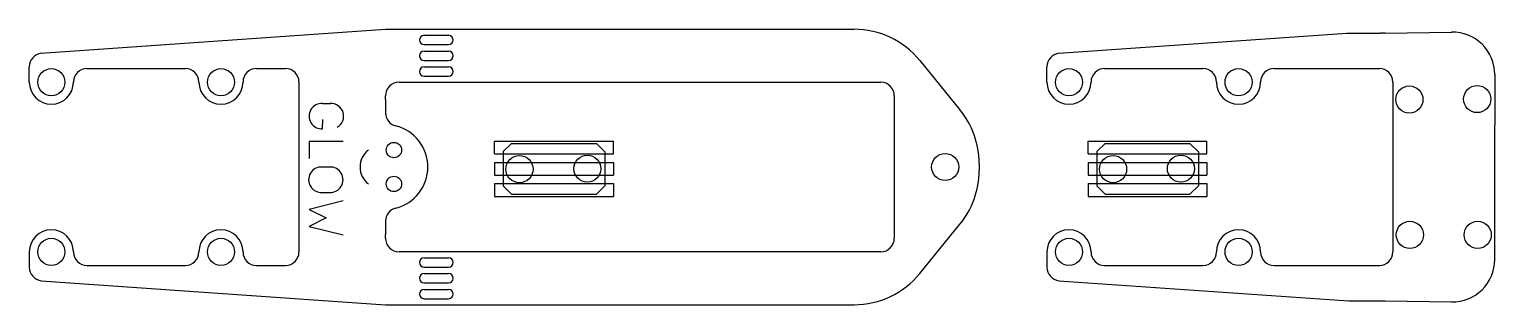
# Model space of a CAD drawing. Extents: x 8 to 181, y 4 to 36.
import ezdxf

# ---------------------------------------------------------------- set-up
doc = ezdxf.new("R2010")
doc.units = 0
doc.layers.add('LAYER_1', color=7, linetype='CONTINUOUS')

msp = doc.modelspace()

# ---------------------------------------------------------------- linework, layer by layer
at = {"layer": 'LAYER_1'}
for p, q in [((9.41, 33.41), (50, 36.24)), ((50, 36.24), (105.26, 36.24)), ((54.55, 35.53), (57.45, 35.53)), ((129.41, 33.41), (163.35, 35.77)), ((163.35, 35.77), (167.35, 35.77)), ((167.89, 35.8), (175.72, 35.92)), ((54.55, 34.43), (57.45, 34.43)), ((54.55, 33.67), (57.45, 33.67)), ((8, 30), (8, 31.82)), ((14.8, 31.62), (26.4, 31.62)), ((34.8, 31.62), (38.2, 31.62)), ((54.55, 32.57), (57.45, 32.57)), ((54.55, 31.81), (57.45, 31.81)), ((113, 32.57), (117.74, 26.76)), ((128, 30), (128, 31.82)), ((134.8, 31.62), (146.4, 31.62)), ((154.8, 31.62), (158.2, 31.62)), ((158.2, 31.62), (163.2, 31.62)), ((163.2, 31.62), (167.2, 31.62)), ((13.2, 30), (13.2, 30.02)), ((28, 30), (28, 30.02)), ((33.2, 30), (33.2, 30.02)), ((39.8, 30.02), (39.8, 9.98)), ((51.6, 30), (108.4, 30)), ((54.55, 30.71), (57.45, 30.71)), ((133.2, 30), (133.2, 30.02)), ((148, 30), (148, 30.02)), ((153.2, 30), (153.2, 30.02)), ((168.8, 30.02), (168.8, 9.98)), ((180.8, 30.92), (180.8, 24.92)), ((50, 27.98), (50, 28.4)), ((50, 27.98), (50, 26.4)), ((110, 28.4), (110, 11.6)), ((42.58, 27.5), (43.5, 27.5)), ((42.58, 24.5), (42.6, 25.6)), ((180.8, 15.08), (180.8, 24.92)), ((45, 23), (41, 23)), ((41, 23), (41, 22)), ((62.87, 21.54), (62.87, 23.04)), ((62.87, 23.04), (76.87, 23.04)), ((63.87, 21.81), (64.87, 22.79)), ((64.87, 22.79), (74.87, 22.79)), ((74.87, 22.79), (75.87, 21.79)), ((76.87, 21.54), (76.87, 23.04)), ((132.87, 21.54), (132.87, 23.04)), ((132.87, 23.04), (146.87, 23.04)), ((133.87, 21.81), (134.87, 22.79)), ((134.87, 22.79), (144.87, 22.79)), ((144.87, 22.79), (145.87, 21.79)), ((146.87, 21.54), (146.87, 23.04)), ((41, 22), (41, 21)), ((62.87, 21.54), (76.87, 21.54)), ((63.87, 21.81), (63.87, 17.79)), ((75.87, 21.79), (75.87, 17.79)), ((132.87, 21.54), (146.87, 21.54)), ((133.87, 21.81), (133.87, 17.79)), ((145.87, 21.79), (145.87, 17.79)), ((42.5, 20), (43.42, 20)), ((62.87, 20.54), (62.87, 19.04)), ((62.87, 20.54), (76.87, 20.54)), ((62.87, 19.04), (76.87, 19.04)), ((76.87, 20.54), (76.87, 19.04)), ((120, 20.43), (120, 19.57)), ((132.87, 20.54), (132.87, 19.04)), ((132.87, 20.54), (146.87, 20.54)), ((132.87, 19.04), (146.87, 19.04)), ((146.87, 20.54), (146.87, 19.04)), ((62.87, 18.04), (62.87, 16.54)), ((62.87, 18.04), (76.87, 18.04)), ((63.87, 17.79), (64.87, 16.79)), ((74.87, 16.79), (75.87, 17.79)), ((76.87, 18.04), (76.87, 16.54)), ((132.87, 18.04), (132.87, 16.54)), ((132.87, 18.04), (146.87, 18.04)), ((133.87, 17.79), (134.87, 16.79)), ((144.87, 16.79), (145.87, 17.79)), ((146.87, 18.04), (146.87, 16.54)), ((45, 16), (41, 15)), ((42.5, 17), (43.42, 17)), ((62.87, 16.54), (76.87, 16.54)), ((64.87, 16.79), (74.87, 16.79)), ((132.87, 16.54), (146.87, 16.54)), ((134.87, 16.79), (144.87, 16.79)), ((41, 15), (43, 14)), ((43, 14), (41, 13)), ((180.8, 9.08), (180.8, 15.08)), ((41, 13), (45, 12)), ((50, 13.6), (50, 12.02)), ((113, 7.43), (117.74, 13.24)), ((50, 11.6), (50, 12.02)), ((8, 10), (8, 8.18)), ((13.2, 10), (13.2, 9.98)), ((28, 10), (28, 9.98)), ((33.2, 10), (33.2, 9.98)), ((108.4, 10), (51.6, 10)), ((54.55, 9.29), (57.45, 9.29)), ((128, 10), (128, 8.18)), ((133.2, 10), (133.2, 9.98)), ((148, 10), (148, 9.98)), ((153.2, 10), (153.2, 9.98)), ((14.8, 8.38), (26.4, 8.38)), ((34.8, 8.38), (38.2, 8.38)), ((54.55, 8.19), (57.45, 8.19)), ((54.55, 7.43), (57.45, 7.43)), ((134.8, 8.38), (146.4, 8.38)), ((154.8, 8.38), (158.2, 8.38)), ((158.2, 8.38), (163.2, 8.38)), ((163.2, 8.38), (167.2, 8.38)), ((9.41, 6.59), (50, 3.76)), ((54.55, 6.33), (57.45, 6.33)), ((54.55, 5.57), (57.45, 5.57)), ((129.41, 6.59), (163.62, 4.21)), ((50, 3.76), (105.26, 3.76)), ((54.55, 4.47), (57.45, 4.47)), ((163.62, 4.21), (167.89, 4.2)), ((167.89, 4.2), (175.72, 4.08))]:
    msp.add_line(p, q, dxfattribs=at)
for centre, radius in [((10.6, 30), 1.6), ((30.6, 30), 1.6), ((130.6, 30), 1.6), ((150.6, 30), 1.6), ((170.74, 27.96), 1.6), ((178.74, 28.01), 1.6), ((51, 22), 0.905), ((65.8, 19.75), 1.6), ((73.8, 19.8), 1.6), ((116, 20), 1.6), ((135.8, 19.75), 1.6), ((143.8, 19.8), 1.6), ((51, 18), 0.905), ((170.8, 12), 1.6), ((178.8, 12), 1.6), ((10.6, 9.99), 1.6), ((30.6, 9.99), 1.6), ((130.6, 9.99), 1.6), ((150.6, 9.99), 1.6)]:
    msp.add_circle(centre, radius, dxfattribs=at)
for centre, radius, start, end in [((54.55, 34.98), 0.55, 90, 180), ((54.55, 34.98), 0.55, 180, 270), ((57.45, 34.98), 0.55, 0, 90), ((57.45, 34.98), 0.55, 270, 0), ((105.26, 26.24), 10, 39.252, 90), ((168.05, 25.8), 10, 90.8983, 93.9913), ((175.8, 30.92), 5, 0, 90.8983), ((9.6, 31.82), 1.6, 96.789, 180), ((54.55, 33.12), 0.55, 90, 180), ((54.55, 33.12), 0.55, 180, 270), ((57.45, 33.12), 0.55, 0, 90), ((57.45, 33.12), 0.55, 270, 0), ((129.6, 31.82), 1.6, 96.789, 180), ((14.8, 30.02), 1.6, 90, 180), ((26.4, 30.02), 1.6, 0, 90), ((34.8, 30.02), 1.6, 90, 180), ((38.2, 30.02), 1.6, 0, 90), ((54.55, 31.26), 0.55, 90, 180), ((54.55, 31.26), 0.55, 180, 270), ((57.45, 31.26), 0.55, 0, 90), ((57.45, 31.26), 0.55, 270, 0), ((134.8, 30.02), 1.6, 90, 180), ((146.4, 30.02), 1.6, 0, 90), ((154.8, 30.02), 1.6, 90, 180), ((167.2, 30.02), 1.6, 0, 90), ((10.6, 30), 2.6, 180, 0), ((30.6, 30), 2.6, 180, 0), ((51.6, 28.4), 1.6, 90, 180), ((108.4, 28.4), 1.6, 0, 90), ((130.6, 30), 2.6, 180, 0), ((150.6, 30), 2.6, 180, 0), ((42.5, 26), 1.5, 87.1474, 272.8526), ((43.57, 26), 1.5, 299.5762, 92.8526), ((51.6, 26.4), 1.6, 180, 255.9703), ((110, 20.43), 10, 0, 39.252), ((50, 20), 5, 284.0297, 75.9703), ((49.5, 20), 2.5, 126.8699, 233.1301), ((42.43, 18.5), 1.5, 87.1474, 272.8526), ((43.5, 18.5), 1.5, 267.1474, 92.8526), ((110, 19.57), 10, 320.748, 0), ((51.6, 13.6), 1.6, 104.0297, 180), ((10.6, 10), 2.6, 0, 180), ((30.6, 10), 2.6, 0, 180), ((130.6, 10), 2.6, 0, 180), ((150.6, 10), 2.6, 0, 180), ((51.6, 11.6), 1.6, 180, 270), ((108.4, 11.6), 1.6, 270, 0), ((14.8, 9.98), 1.6, 180, 270), ((26.4, 9.98), 1.6, 270, 0), ((34.8, 9.98), 1.6, 180, 270), ((38.2, 9.98), 1.6, 270, 0), ((54.55, 8.74), 0.55, 90, 180), ((54.55, 8.74), 0.55, 180, 270), ((57.45, 8.74), 0.55, 0, 90), ((57.45, 8.74), 0.55, 270, 0), ((134.8, 9.98), 1.6, 180, 270), ((146.4, 9.98), 1.6, 270, 0), ((154.8, 9.98), 1.6, 180, 270), ((167.2, 9.98), 1.6, 270, 0), ((175.8, 9.08), 5, 269.1017, 0), ((9.6, 8.18), 1.6, 180, 263.211), ((54.55, 6.88), 0.55, 90, 180), ((57.45, 6.88), 0.55, 0, 90), ((105.26, 13.76), 10, 270, 320.748), ((129.6, 8.18), 1.6, 180, 263.211), ((54.55, 6.88), 0.55, 180, 270), ((54.55, 5.02), 0.55, 90, 180), ((57.45, 6.88), 0.55, 270, 0), ((57.45, 5.02), 0.55, 0, 90), ((54.55, 5.02), 0.55, 180, 270), ((57.45, 5.02), 0.55, 270, 0)]:
    msp.add_arc(centre, radius, start, end, dxfattribs=at)

doc.saveas('drawing.dxf')
